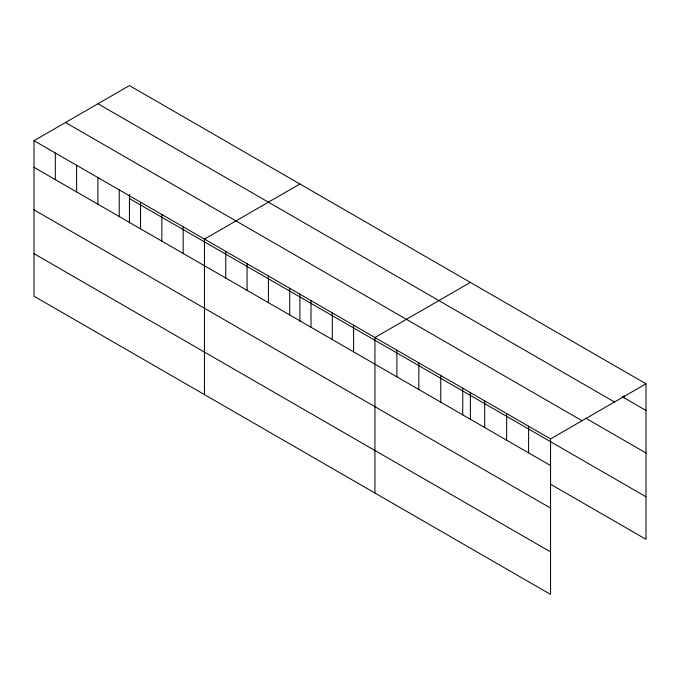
<?xml version="1.0" encoding="UTF-8"?>
<svg xmlns="http://www.w3.org/2000/svg" width="680" height="680" viewBox="0 0 680 680"><rect width="100%" height="100%" fill="white"/><g stroke="black" fill="none" stroke-linecap="round" stroke-linejoin="round"><path stroke-width="1.02" d="M34 140.683L550.553 438.914L550.553 594.422L34 296.191L34 140.683L129.446 85.578L646 383.809L646 539.317L550.868 484.398M299.905 183.991L204.468 239.097L204.468 394.613M470.373 282.404L374.926 337.51L374.926 493.025M550.553 438.914L646 383.809M622.217 396.721L646 410.457M97.945 103.759L614.508 401.99M585.625 418.124L646 452.982M65.492 122.494L582.054 420.725M129.446 198.56L646 496.791M34 167.322L550.553 465.554M34 209.848L550.553 508.079M34 253.666L550.553 551.896M624.044 395.726L624.044 397.774M528.606 426.232L528.606 452.88M506.651 413.559L506.651 440.206M484.695 400.885L484.695 427.533M470.373 392.267L470.373 419.696M462.74 388.212L462.74 414.859M440.785 375.538L440.785 402.186M418.837 362.865L418.837 389.504M396.882 350.183L396.882 376.83M353.617 325.21L353.617 351.857M332.308 312.911L332.308 339.55M311.006 300.602L311.006 327.25M299.905 293.853L299.905 321.283M289.697 288.303L289.697 314.95M268.387 276.003L268.387 302.651M247.078 263.704L247.078 290.343M225.769 251.396L225.769 278.043M183.158 226.797L183.158 253.436M161.849 214.489L161.849 241.136M140.539 202.19L140.539 228.837M129.446 194.386L129.446 222.861M119.23 189.89L119.23 216.537M97.92 177.582L97.92 204.23M76.619 165.282L76.619 191.93M55.309 152.983L55.309 179.631"/></g></svg>
